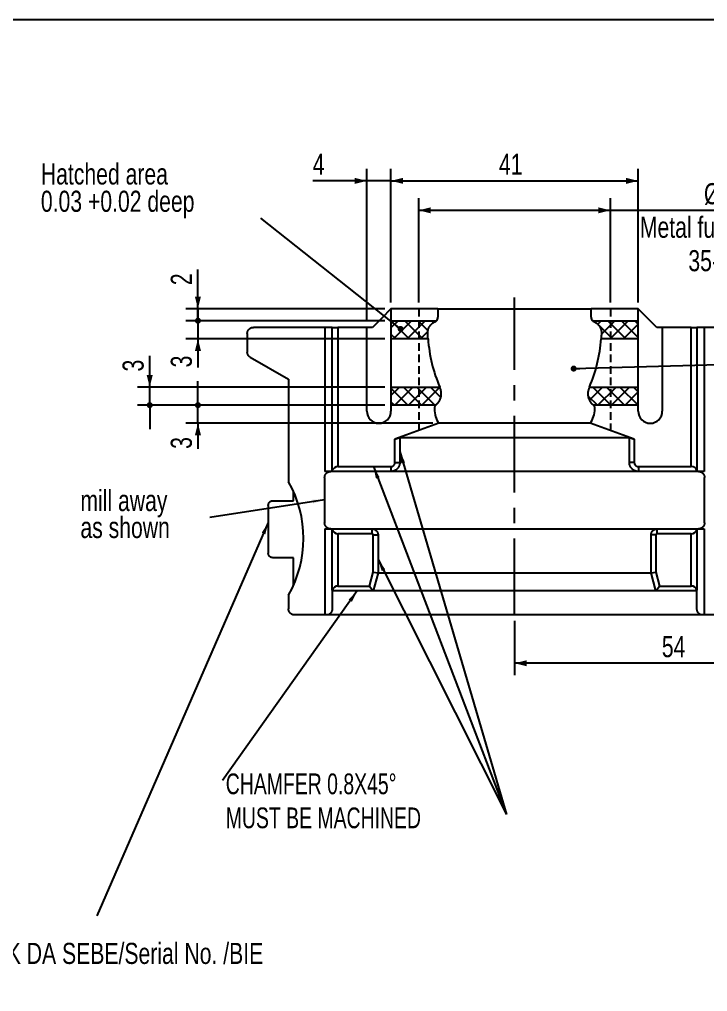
# Model space of a CAD drawing. Header units: millimetres. Extents: x 8 to 586, y 8 to 412.
# Drawn here: x 384.6 to 498.7, y 250.8 to 412 of the extents above; entities that cross this region are included whole.
import ezdxf

# ---------------------------------------------------------------- set-up
doc = ezdxf.new("R2010")
doc.units = ezdxf.units.MM
doc.linetypes.add('CENTERX2', pattern=[20.32, 12.7, -2.54, 2.54, -2.54])
doc.linetypes.add('HIDDEN', pattern=[1.905, 1.27, -0.635])
for name, color, linetype in [('CENTERLINE', 4, 'CENTERX2'), ('DETAIL', 3, 'Continuous'), ('DIMENSIONS', 2, 'Continuous'), ('HATCH', 3, 'Continuous'), ('HIDDEN', 3, 'HIDDEN'), ('TEXT', 2, 'Continuous')]:
    doc.layers.add(name, color=color, linetype=linetype)
doc.layers.add('OUTLINE', color=7, linetype='Continuous', lineweight=25)
doc.styles.add('SLDTEXTSTYLE0', font='TXT', dxfattribs={"width": 0.7})
doc.styles.add('SLDTEXTSTYLE1', font='TXT', dxfattribs={"width": 0.75})
doc.dimstyles.new('SLDDIMSTYLE0', dxfattribs={"dimtxt": 0.18, "dimasz": 2, "dimexe": 0, "dimexo": 0.0625, "dimgap": 0, "dimtad": 0, "dimtih": 1, "dimtoh": 1, "dimdec": 0, "dimrnd": 1e-09, "dimzin": 0, "dimdsep": 46, "dimtxsty": 'Standard', "dimsah": 1, "dimcen": 0.09, "dimadec": 0, "dimazin": 0, "dimtfac": 2, "dimtdec": 0, "dimtofl": 0, "dimtmove": 0, "dimatfit": 3, "dimfxl": 0, "dimfrac": 2, "dimtolj": 1, "dimtzin": 0, "dimarcsym": 0})
doc.dimstyles.new('SLDDIMSTYLE1', dxfattribs={"dimtxt": 3.5, "dimasz": 2, "dimexe": 0, "dimexo": 0.0625, "dimgap": 0.875, "dimtad": 1, "dimrnd": 1e-09, "dimzin": 12, "dimdsep": 46, "dimtxsty": 'SLDTEXTSTYLE1', "dimsah": 1, "dimcen": 0.09, "dimadec": 0, "dimazin": 3, "dimtfac": 1, "dimtofl": 0, "dimtmove": 0, "dimatfit": 3, "dimfxl": 0, "dimfrac": 2, "dimtolj": 1, "dimtzin": 12, "dimarcsym": 0})
doc.dimstyles.new('SLDDIMSTYLE10', dxfattribs={"dimtxt": 0.18, "dimasz": 1, "dimexe": 0, "dimexo": 0.0625, "dimgap": 0, "dimtad": 0, "dimtih": 1, "dimtoh": 1, "dimdec": 0, "dimrnd": 1e-09, "dimzin": 0, "dimdsep": 46, "dimtxsty": 'Standard', "dimblk1": 'DOT', "dimblk2": 'DOT', "dimsah": 1, "dimcen": 0.09, "dimadec": 0, "dimazin": 0, "dimtfac": 1, "dimtdec": 0, "dimtofl": 0, "dimtmove": 0, "dimatfit": 3, "dimldrblk": 'DOT', "dimfxl": 0, "dimfrac": 2, "dimtolj": 1, "dimtzin": 0, "dimarcsym": 0})
doc.dimstyles.new('SLDDIMSTYLE12', dxfattribs={"dimtxt": 3.5, "dimasz": 1, "dimexe": 0, "dimexo": 0.0625, "dimgap": 0.875, "dimtad": 1, "dimrnd": 1e-09, "dimzin": 12, "dimdsep": 46, "dimtxsty": 'SLDTEXTSTYLE1', "dimblk1": 'DOT', "dimsah": 1, "dimcen": 0.09, "dimadec": 0, "dimazin": 3, "dimtfac": 1, "dimtmove": 0, "dimatfit": 0, "dimldrblk": 'DOT', "dimfxl": 0, "dimfrac": 2, "dimtolj": 1, "dimtzin": 12, "dimarcsym": 0})
doc.dimstyles.new('SLDDIMSTYLE15', dxfattribs={"dimtxt": 3.5, "dimasz": 2, "dimexe": 0, "dimexo": 0.0625, "dimgap": 0.875, "dimtad": 1, "dimrnd": 1e-09, "dimzin": 12, "dimdsep": 46, "dimtxsty": 'SLDTEXTSTYLE1', "dimblk2": 'DOT', "dimsah": 1, "dimcen": 0.09, "dimadec": 0, "dimazin": 3, "dimtfac": 1, "dimtmove": 0, "dimatfit": 0, "dimfxl": 0, "dimfrac": 2, "dimtolj": 1, "dimtzin": 12, "dimarcsym": 0})
doc.dimstyles.new('SLDDIMSTYLE20', dxfattribs={"dimtxt": 3.5, "dimasz": 2, "dimexe": 0, "dimexo": 0.0625, "dimgap": 0.875, "dimtad": 1, "dimrnd": 1e-09, "dimzin": 12, "dimdsep": 46, "dimtxsty": 'SLDTEXTSTYLE1', "dimsah": 1, "dimcen": 0.09, "dimadec": 0, "dimazin": 3, "dimtfac": 1, "dimtmove": 0, "dimatfit": 0, "dimfxl": 0, "dimfrac": 2, "dimtolj": 1, "dimtzin": 12, "dimarcsym": 0})

# ---------------------------------------------------------------- blocks, each defined once
blk = doc.blocks.new('SW_NOTE_0')
at = {"layer": 'TEXT', "color": 0, "char_height": 3.4396, "attachment_point": 1, "style": 'SLDTEXTSTYLE0'}
for s, insert in [('CHAMFER 0.8X45°', (-46.57, 6.79)), ('MUST BE MACHINED', (-46.57, 1.15))]:
    blk.add_mtext(s, dxfattribs=dict(at, insert=insert))
blk = doc.blocks.new('_D_27')
at = {"layer": 'DIMENSIONS'}
for p, q in [((450.76, 365.03), (450.76, 382.34)), ((482.56, 365.03), (482.56, 382.34)), ((450.76, 380.34), (482.56, 380.34)), ((482.56, 380.34), (523.02, 380.34))]:
    blk.add_line(p, q, dxfattribs=at)
for points in [[(450.76, 380.34), (452.76, 379.84), (452.76, 380.84)], [(482.56, 380.34), (480.56, 380.84), (480.56, 379.84)]]:
    blk.add_solid(points, dxfattribs=at)
at = {"layer": 'DIMENSIONS', "char_height": 3.5, "attachment_point": 1, "style": 'SLDTEXTSTYLE1'}
for s, insert in [('%%c', (498.07, 384.85)), ('31,8', (503.34, 384.9)), ('Metal full cavity', (487.44, 379.29)), ('35-40Hrc', (495.48, 373.74))]:
    blk.add_mtext(s, dxfattribs=dict(at, insert=insert))
blk = doc.blocks.new('_D_30')
at = {"layer": 'DIMENSIONS'}
for p, q in [((466.66, 312.23), (466.66, 303.22)), ((520.66, 308.3), (520.66, 303.22)), ((520.66, 305.22), (466.66, 305.22))]:
    blk.add_line(p, q, dxfattribs=at)
for points in [[(466.66, 305.22), (468.66, 304.72), (468.66, 305.72)], [(520.66, 305.22), (518.66, 305.72), (518.66, 304.72)]]:
    blk.add_solid(points, dxfattribs=at)
at = {"layer": 'DIMENSIONS', "insert": (491.08, 309.73), "char_height": 3.5, "attachment_point": 1, "style": 'SLDTEXTSTYLE1'}
blk.add_mtext('54', dxfattribs=at)
blk = doc.blocks.new('_Dot')
at = {"color": 0, "linetype": 'ByBlock', "lineweight": -2}
blk.add_line((-0.5, 0), (-1, 0), dxfattribs=at)
at = {"color": 0, "linetype": 'ByBlock', "const_width": 0.5}
blk.add_lwpolyline([(-0.25, 0, 1), (0.25, 0, 1)], format="xyb", close=True, dxfattribs=at)
blk = doc.blocks.new('_D_31')
at = {"layer": 'DIMENSIONS'}
for p, q in [((414.16, 364.03), (414.16, 370.52)), ((445.16, 364.03), (412.16, 364.03)), ((414.16, 364.03), (414.16, 362.03)), ((445.16, 362.03), (412.16, 362.03)), ((414.16, 362.03), (414.16, 358.03))]:
    blk.add_line(p, q, dxfattribs=at)
blk.add_solid([(414.16, 364.03), (414.66, 366.03), (413.66, 366.03)], dxfattribs=at)
at = {"layer": 'DIMENSIONS', "rotation": 90.0000000000004}
blk.add_blockref('_Dot', (414.16, 362.03), dxfattribs=at)
at = {"layer": 'DIMENSIONS', "insert": (409.65, 367.93), "char_height": 3.5, "attachment_point": 1, "rotation": 90, "style": 'SLDTEXTSTYLE1'}
blk.add_mtext('2', dxfattribs=at)
blk = doc.blocks.new('_D_32')
at = {"layer": 'DIMENSIONS'}
for p, q in [((414.16, 362.03), (414.16, 366.03)), ((445.16, 362.03), (412.16, 362.03)), ((414.16, 362.03), (414.16, 359.03)), ((445.16, 359.03), (412.16, 359.03)), ((414.16, 359.03), (414.16, 354.29))]:
    blk.add_line(p, q, dxfattribs=at)
blk.add_solid([(414.16, 359.03), (413.66, 357.03), (414.66, 357.03)], dxfattribs=at)
at = {"layer": 'DIMENSIONS', "rotation": 270.0000000000004}
blk.add_blockref('_Dot', (414.16, 362.03), dxfattribs=at)
at = {"layer": 'DIMENSIONS', "insert": (409.65, 354.29), "char_height": 3.5, "attachment_point": 1, "rotation": 90, "style": 'SLDTEXTSTYLE1'}
blk.add_mtext('3', dxfattribs=at)
blk = doc.blocks.new('_D_33')
at = {"layer": 'DIMENSIONS'}
for p, q in [((414.16, 348.03), (414.16, 352.03)), ((445.16, 348.03), (412.16, 348.03)), ((414.16, 345.03), (414.16, 348.03)), ((453.13, 345.03), (412.16, 345.03)), ((414.16, 345.03), (414.16, 340.78))]:
    blk.add_line(p, q, dxfattribs=at)
blk.add_solid([(414.16, 345.03), (413.66, 343.03), (414.66, 343.03)], dxfattribs=at)
at = {"layer": 'DIMENSIONS', "rotation": 270.0000000000004}
blk.add_blockref('_Dot', (414.16, 348.03), dxfattribs=at)
at = {"layer": 'DIMENSIONS', "insert": (409.65, 340.78), "char_height": 3.5, "attachment_point": 1, "rotation": 90, "style": 'SLDTEXTSTYLE1'}
blk.add_mtext('3', dxfattribs=at)
blk = doc.blocks.new('_D_34')
at = {"layer": 'DIMENSIONS'}
for p, q in [((406.16, 351.03), (406.16, 356.19)), ((445.16, 351.03), (404.16, 351.03)), ((406.16, 348.03), (406.16, 351.03)), ((445.16, 348.03), (404.16, 348.03)), ((406.16, 348.03), (406.16, 344.03))]:
    blk.add_line(p, q, dxfattribs=at)
blk.add_solid([(406.16, 351.03), (406.66, 353.03), (405.66, 353.03)], dxfattribs=at)
at = {"layer": 'DIMENSIONS', "rotation": 90.00000000000044}
blk.add_blockref('_Dot', (406.16, 348.03), dxfattribs=at)
at = {"layer": 'DIMENSIONS', "insert": (401.65, 353.61), "char_height": 3.5, "attachment_point": 1, "rotation": 90, "style": 'SLDTEXTSTYLE1'}
blk.add_mtext('3', dxfattribs=at)
blk = doc.blocks.new('_D_35')
at = {"layer": 'DIMENSIONS'}
for p, q in [((446.16, 365.03), (446.16, 387.23)), ((487.16, 365.03), (487.16, 387.23)), ((446.16, 385.23), (487.16, 385.23))]:
    blk.add_line(p, q, dxfattribs=at)
for points in [[(446.16, 385.23), (448.16, 384.73), (448.16, 385.73)], [(487.16, 385.23), (485.16, 385.73), (485.16, 384.73)]]:
    blk.add_solid(points, dxfattribs=at)
at = {"layer": 'DIMENSIONS', "insert": (464.08, 389.74), "char_height": 3.5, "attachment_point": 1, "style": 'SLDTEXTSTYLE1'}
blk.add_mtext('41', dxfattribs=at)
blk = doc.blocks.new('_D_36')
at = {"layer": 'DIMENSIONS'}
for p, q in [((442.16, 361.93), (442.16, 387.23)), ((446.16, 365.03), (446.16, 387.23)), ((442.16, 385.23), (433.2, 385.23)), ((446.16, 385.23), (442.16, 385.23)), ((446.16, 385.23), (450.16, 385.23))]:
    blk.add_line(p, q, dxfattribs=at)
for points in [[(442.16, 385.23), (440.16, 385.73), (440.16, 384.73)], [(446.16, 385.23), (448.16, 384.73), (448.16, 385.73)]]:
    blk.add_solid(points, dxfattribs=at)
at = {"layer": 'DIMENSIONS', "insert": (433.2, 389.74), "char_height": 3.5, "attachment_point": 1, "style": 'SLDTEXTSTYLE1'}
blk.add_mtext('4', dxfattribs=at)
blk = doc.blocks.new('SW_NOTE_0_7')
at = {"layer": 'TEXT', "color": 0, "char_height": 3.5, "attachment_point": 1, "style": 'SLDTEXTSTYLE1'}
for s, insert in [('mill away', (-21.45, 4.54)), ('as shown', (-21.45, 0.07))]:
    blk.add_mtext(s, dxfattribs=dict(at, insert=insert))
blk = doc.blocks.new('SW_NOTE_0_8')
at = {"layer": 'TEXT', "color": 0, "char_height": 3.5, "attachment_point": 1, "style": 'SLDTEXTSTYLE1'}
for s, insert in [('Stamp:', (-55.53, 0.04)), ('26-600 dia 25.4 500ml YAK DA SEBE/Serial No. /BIE', (-55.53, -4.48)), ('both halves', (-55.53, -9.01))]:
    blk.add_mtext(s, dxfattribs=dict(at, insert=insert))
blk = doc.blocks.new('SW_NOTE_0_9')
at = {"layer": 'TEXT', "color": 0, "char_height": 3.5, "attachment_point": 1, "style": 'SLDTEXTSTYLE1'}
for s, insert in [('Hatched area', (-36.46, 9.09)), ('0.03 +0.02 deep', (-36.46, 4.56))]:
    blk.add_mtext(s, dxfattribs=dict(at, insert=insert))

msp = doc.modelspace()

# ---------------------------------------------------------------- hatches: boundary and pattern name
at = {"layer": 'HATCH'}
h = msp.add_hatch(dxfattribs=at)
h.set_pattern_fill('NET', color=256, scale=0.5, angle=45, style=0)
edge = h.paths.add_edge_path(flags=0)
edge.add_line((446.16286, 359.02659), (452.3141, 359.02659))
edge.add_spline(control_points=[(452.3141, 359.02659), (452.30291, 359.18115), (452.28339, 359.49071), (452.26962, 359.80115), (452.26417, 359.95659)], knot_values=[0, 0, 0, 0, 0.5, 1, 1, 1, 1], weights=[1, 1, 1, 1, 1], degree=3, periodic=0)
edge.add_spline(control_points=[(452.26417, 359.95659), (452.25713, 360.15766), (452.28042, 360.3578), (452.38549, 360.74441), (452.46761, 360.93028), (452.68178, 361.26747), (452.81591, 361.42153), (453.11983, 361.67978), (453.29391, 361.78747), (453.47724, 361.86579)], knot_values=[0, 0, 0, 0, 0.25, 0.25, 0.5, 0.5, 0.75, 0.75, 1, 1, 1, 1], weights=[1, 1, 1, 1, 1, 1, 1, 1, 1, 1], degree=3, periodic=0)
edge.add_arc((453.16295, 362.60147), 0.8, 293.1325418, 314.0613306)
edge.add_line((453.7193, 362.02659), (446.16286, 362.02659))
edge.add_line((446.16286, 362.02659), (446.16286, 359.02659))
h = msp.add_hatch(dxfattribs=at)
h.set_pattern_fill('NET', color=256, scale=0.5, angle=45, style=0)
edge = h.paths.add_edge_path(flags=0)
edge.add_spline(control_points=[(479.84848, 361.86579), (480.03174, 361.7875), (480.20564, 361.67993), (480.50927, 361.42205), (480.64354, 361.26793), (480.85746, 360.93148), (480.93976, 360.74584), (481.04533, 360.35805), (481.06852, 360.15566), (481.06155, 359.95659)], knot_values=[0, 0, 0, 0, 0.25, 0.25, 0.5, 0.5, 0.75, 0.75, 1, 1, 1, 1], weights=[1, 1, 1, 1, 1, 1, 1, 1, 1, 1], degree=3, periodic=0)
edge.add_spline(control_points=[(481.06155, 359.95659), (481.05613, 359.80175), (481.04239, 359.49191), (481.02285, 359.18175), (481.01162, 359.02659)], knot_values=[0, 0, 0, 0, 0.5, 1, 1, 1, 1], weights=[1, 1, 1, 1, 1], degree=3, periodic=0)
edge.add_line((481.01162, 359.02659), (487.16286, 359.02659))
edge.add_line((487.16286, 359.02659), (487.16286, 362.02659))
edge.add_line((487.16286, 362.02659), (479.60642, 362.02659))
edge.add_arc((480.16277, 362.60147), 0.8, 225.9386694, 246.8674582)
h = msp.add_hatch(dxfattribs=at)
h.set_pattern_fill('NET', color=256, scale=0.5, angle=45, style=0)
edge = h.paths.add_edge_path(flags=0)
edge.add_line((454.25188, 351.02659), (446.16286, 351.02659))
edge.add_line((446.16286, 351.02659), (446.16286, 348.02659))
edge.add_line((446.16286, 348.02659), (453.58082, 348.02659))
edge.add_spline(control_points=[(453.58082, 348.02659), (453.7903, 348.18853), (453.97115, 348.38337), (454.26349, 348.82726), (454.37226, 349.07406), (454.503, 349.58348), (454.52624, 349.85281), (454.48469, 350.37712), (454.41933, 350.63939), (454.31465, 350.88066)], knot_values=[0, 0, 0, 0, 0.25, 0.25, 0.5, 0.5, 0.75, 0.75, 1, 1, 1, 1], weights=[1, 1, 1, 1, 1, 1, 1, 1, 1, 1], degree=3, periodic=0)
edge.add_spline(control_points=[(454.31465, 350.88066), (454.30938, 350.89281), (454.30412, 350.90496), (454.29887, 350.91712), (454.29361, 350.92927), (454.28837, 350.94143), (454.28314, 350.9536), (454.27268, 350.97791), (454.26226, 351.00224), (454.25188, 351.02659)], knot_values=[0, 0, 0, 0, 0.000039724, 0.000039724, 0.000039724, 0.000079449, 0.000079449, 0.000079449, 0.000158855, 0.000158855, 0.000158855, 0.000158855], weights=[1, 1, 1, 1, 1, 1, 1, 1, 1, 1], degree=3, periodic=0)
h = msp.add_hatch(dxfattribs=at)
h.set_pattern_fill('NET', color=256, scale=0.5, angle=45, style=0)
edge = h.paths.add_edge_path(flags=0)
edge.add_line((479.7449, 348.02659), (487.16286, 348.02659))
edge.add_line((487.16286, 348.02659), (487.16286, 351.02659))
edge.add_line((487.16286, 351.02659), (479.07384, 351.02659))
edge.add_spline(control_points=[(479.07384, 351.02659), (479.06865, 351.01441), (479.06344, 351.00223), (479.05823, 350.99006), (479.05302, 350.97788), (479.04779, 350.96571), (479.04256, 350.95355), (479.03211, 350.92924), (479.02161, 350.90494), (479.01108, 350.88066)], knot_values=[0, 0, 0, 0, 0.00003973, 0.00003973, 0.00003973, 0.000079459, 0.000079459, 0.000079459, 0.000158855, 0.000158855, 0.000158855, 0.000158855], weights=[1, 1, 1, 1, 1, 1, 1, 1, 1, 1], degree=3, periodic=0)
edge.add_spline(control_points=[(479.01108, 350.88066), (478.9585, 350.75949), (478.9155, 350.63244), (478.85191, 350.37677), (478.83076, 350.24707), (478.80984, 349.98391), (478.81033, 349.84972), (478.83306, 349.58711), (478.8551, 349.45756), (478.92057, 349.20199), (478.96452, 349.07518), (479.07121, 348.83397), (479.13406, 348.71857), (479.35109, 348.38795), (479.53503, 348.18883), (479.7449, 348.02659)], knot_values=[0, 0, 0, 0, 0.125, 0.125, 0.25, 0.25, 0.375, 0.375, 0.5, 0.5, 0.625, 0.625, 0.75, 0.75, 1, 1, 1, 1], weights=[1, 1, 1, 1, 1, 1, 1, 1, 1, 1, 1, 1, 1, 1, 1, 1], degree=3, periodic=0)

# ---------------------------------------------------------------- linework, layer by layer
at = {"layer": 'CENTERLINE'}
msp.add_line((466.66286, 313.22659), (466.66286, 365.90999), dxfattribs=at)
at = {"layer": 'DETAIL'}
for p, q in [((436.42338, 337.16861), (436.42338, 360.92659)), ((437.36307, 360.92659), (437.36307, 337.82659)), ((495.96265, 337.8449), (495.96265, 360.92659)), ((496.90235, 360.92659), (496.90235, 337.21343)), ((446.12844, 337.82659), (446.12844, 337.02659)), ((446.82899, 338.52659), (447.62834, 338.52659)), ((486.51286, 338.52659), (485.69531, 338.52659)), ((487.19516, 337.8449), (487.19516, 337.02659)), ((436.42338, 317.36861), (436.42338, 327.36457)), ((496.90235, 327.36457), (496.90235, 317.36861)), ((437.36307, 326.70659), (437.36307, 318.02659)), ((443.22651, 326.50659), (444.02605, 326.50659)), ((490.09921, 326.50659), (489.29968, 326.50659)), ((495.96265, 318.02659), (495.96265, 326.70659))]:
    msp.add_line(p, q, dxfattribs=at)
at = {"layer": 'HIDDEN'}
for p, q in [((450.76286, 364.02659), (450.76286, 343.80252)), ((482.56286, 364.02659), (482.56286, 343.80252))]:
    msp.add_line(p, q, dxfattribs=at)
at = {"layer": 'OUTLINE'}
for p, q in [((8, 412), (586, 412)), ((446.16286, 364.02659), (446.16286, 362.02659)), ((453.96286, 364.02659), (446.16286, 364.02659)), ((453.96286, 364.02659), (453.96286, 362.60147)), ((453.96286, 364.02659), (479.36286, 364.02659)), ((479.36286, 362.60147), (479.36286, 364.02659)), ((487.16286, 364.02659), (479.36286, 364.02659)), ((487.16286, 362.02659), (487.16286, 364.02659)), ((446.16286, 362.02659), (453.7192, 362.02659)), ((446.16286, 362.02659), (446.16286, 359.02659)), ((479.60642, 362.02659), (479.60652, 362.02659)), ((479.60652, 362.02659), (487.16286, 362.02659)), ((487.16286, 359.02659), (487.16286, 362.02659)), ((422.343, 359.92659), (422.343, 356.82992)), ((435.20698, 360.92659), (423.34716, 360.92659)), ((435.20698, 360.92659), (435.20698, 337.02659)), ((436.42338, 360.92659), (435.20698, 360.92659)), ((436.42338, 360.92659), (437.36307, 360.92659)), ((442.16286, 360.92659), (437.36307, 360.92659)), ((442.16286, 347.02659), (442.16286, 360.92659)), ((443.08406, 360.92659), (442.16286, 360.92659)), ((491.16286, 360.92659), (490.24167, 360.92659)), ((491.16286, 360.92659), (491.16286, 347.02659)), ((495.96265, 360.92659), (491.16286, 360.92659)), ((495.96265, 360.92659), (496.90235, 360.92659)), ((498.11874, 360.92659), (496.90235, 360.92659)), ((498.11874, 360.92659), (498.11874, 337.02659)), ((509.97856, 360.92659), (498.11874, 360.92659)), ((452.31402, 359.02659), (446.16286, 359.02659)), ((446.16286, 359.02659), (446.16286, 351.02659)), ((452.3141, 359.02659), (452.31402, 359.02659)), ((481.01171, 359.02659), (481.01162, 359.02659)), ((487.16286, 359.02659), (481.01171, 359.02659)), ((487.16286, 351.02659), (487.16286, 359.02659)), ((422.84506, 355.9639), (429.17566, 352.32659)), ((429.17566, 352.32659), (429.17566, 335.32485)), ((446.16286, 351.02659), (454.25178, 351.02659)), ((446.16286, 351.02659), (446.16286, 348.02659)), ((454.25178, 351.02659), (454.25188, 351.02659)), ((454.31465, 350.88066), (454.25188, 351.02659)), ((479.07384, 351.02659), (479.01108, 350.88066)), ((479.07384, 351.02659), (479.07394, 351.02659)), ((479.07394, 351.02659), (487.16286, 351.02659)), ((487.16286, 348.02659), (487.16286, 351.02659)), ((446.16286, 348.02659), (446.16286, 347.02659)), ((453.58073, 348.02659), (446.16286, 348.02659)), ((453.36286, 347.6129), (453.36286, 347.37659)), ((453.58082, 348.02659), (453.58073, 348.02659)), ((479.74499, 348.02659), (479.7449, 348.02659)), ((487.16286, 348.02659), (479.74499, 348.02659)), ((479.96286, 347.37659), (479.96286, 347.6129)), ((487.16286, 347.02659), (487.16286, 348.02659)), ((454.12597, 345.02659), (446.82899, 342.37071)), ((479.19976, 345.02659), (454.12597, 345.02659)), ((486.51286, 342.36484), (479.19976, 345.02659)), ((446.82899, 342.37071), (447.62834, 342.65602)), ((446.82899, 338.52659), (446.82899, 342.37071)), ((447.62834, 342.65602), (447.62834, 338.52659)), ((447.62834, 342.65602), (485.69531, 342.65602)), ((485.69531, 338.52659), (485.69531, 342.65602)), ((485.69531, 342.65602), (486.51286, 342.36484)), ((486.51286, 342.36484), (486.51286, 338.52659)), ((436.37169, 337.02659), (435.20698, 337.02659)), ((436.37169, 337.02659), (436.42338, 337.16861)), ((446.12844, 337.02659), (436.37169, 337.02659)), ((437.36307, 337.82659), (446.12844, 337.82659)), ((487.19516, 337.02659), (446.12844, 337.02659)), ((487.19516, 337.8449), (495.96265, 337.8449)), ((496.97321, 337.02659), (487.19516, 337.02659)), ((496.90235, 337.21343), (496.97321, 337.02659)), ((498.11874, 337.02659), (496.97321, 337.02659)), ((435.16584, 336.02659), (435.16584, 328.50659)), ((498.15989, 328.50659), (498.15989, 336.02659)), ((426.6021, 332.17659), (426.82682, 332.17659)), ((426.82682, 332.17659), (429.98044, 332.17659)), ((429.98044, 332.17659), (429.98044, 333.74333)), ((425.82682, 331.41026), (425.82682, 323.49293)), ((435.20698, 327.50659), (435.20698, 313.22659)), ((435.20698, 327.50659), (436.37169, 327.50659)), ((436.42338, 327.36457), (436.37169, 327.50659)), ((436.37169, 327.50659), (443.0264, 327.50659)), ((443.0264, 326.70659), (443.0264, 327.50659)), ((443.0264, 327.50659), (490.29933, 327.50659)), ((490.29932, 326.70659), (490.29933, 327.50659)), ((490.29933, 327.50659), (496.95404, 327.50659)), ((496.95404, 327.50659), (496.90235, 327.36457)), ((496.95404, 327.50659), (498.11874, 327.50659)), ((498.11874, 327.50659), (498.11874, 313.22659)), ((443.0264, 326.70659), (437.36307, 326.70659)), ((443.22651, 320.33191), (443.22651, 326.50659)), ((444.02605, 326.50659), (444.02605, 320.23006)), ((489.29968, 320.23006), (489.29968, 326.50659)), ((490.09921, 326.50659), (490.09921, 320.33191)), ((495.96265, 326.70659), (490.29932, 326.70659)), ((426.82682, 322.72659), (426.6021, 322.72659)), ((429.98044, 322.72659), (426.82682, 322.72659)), ((429.98044, 318.10985), (429.98044, 322.72659)), ((442.60845, 318.02659), (443.22651, 320.33191)), ((443.22651, 320.33191), (444.02605, 320.23006)), ((444.02608, 320.22659), (443.22865, 317.25212)), ((444.02605, 320.23006), (444.02608, 320.22659)), ((444.02608, 320.22659), (489.29965, 320.22659)), ((489.29965, 320.22659), (489.29968, 320.23006)), ((490.09708, 317.25212), (489.29965, 320.22659)), ((489.29968, 320.23006), (490.09921, 320.33191)), ((490.09921, 320.33191), (490.71727, 318.02659)), ((437.36307, 318.02659), (442.60845, 318.02659)), ((442.60845, 318.02659), (443.22865, 317.25212)), ((490.09708, 317.25212), (490.71727, 318.02659)), ((490.71727, 318.02659), (495.96265, 318.02659)), ((429.17566, 316.52833), (429.17566, 314.22659)), ((436.42021, 317.35991), (436.42338, 317.36861)), ((436.42021, 317.35991), (436.42021, 314.22659)), ((443.22266, 317.22659), (436.42344, 317.22659)), ((490.10306, 317.22659), (443.22266, 317.22659)), ((496.90228, 317.22659), (490.10306, 317.22659)), ((496.90235, 317.36861), (496.90551, 317.35991)), ((496.90551, 314.22659), (496.90551, 317.35991)), ((435.20698, 313.22659), (430.1815, 313.22659)), ((435.56009, 313.22659), (435.20698, 313.22659)), ((497.76564, 313.22659), (435.56009, 313.22659)), ((498.11874, 313.22659), (497.76564, 313.22659)), ((503.14423, 313.22659), (498.11874, 313.22659))]:
    msp.add_line(p, q, dxfattribs=at)
at = {"layer": 'OUTLINE', "flags": 128}
for points in [[(446.16286, 364.00222), (444.6244, 362.46545), (443.08406, 360.92659)], [(490.24167, 360.92659), (489.8646, 361.30332), (487.16286, 364.00222)]]:
    msp.add_lwpolyline(points, dxfattribs=at)
at = {"layer": 'OUTLINE'}
for centre, radius, start, end in [((453.16286, 362.60147), 0.8, 314.0611258, 0), ((480.16286, 362.60147), 0.8, 180, 225.9388742), ((477.24877, 360.83162), 25, 184.1404137, 203.0915199), ((456.07695, 360.83162), 25, 336.9084801, 355.8595863), ((444.16286, 347.02659), 2, 180, 0), ((453.86286, 347.6129), 0.5, 127.1172635, 180), ((457.36286, 347.37659), 4, 180, 215.9798006), ((452.11286, 349.92537), 2.4, 307.1172635, 307.7061035), ((475.96286, 347.37659), 4, 324.0201994, 0), ((481.21286, 349.92537), 2.4, 232.2938965, 232.8827365), ((479.46286, 347.6129), 0.5, 0, 52.8827365), ((489.16286, 347.02659), 2, 180, 0), ((437.36307, 336.82659), 1, 90, 160), ((412.66286, 325.92659), 19, 330.3536252, 29.6463748), ((437.36307, 327.70659), 1, 200, 270), ((495.96265, 327.70659), 1, 270, 340), ((437.36307, 317.02659), 1, 90, 160), ((495.96265, 317.02659), 1, 20, 90), ((466.66286, 318.02659), 30.25, 181.2628491, 181.515437), ((466.66286, 318.02659), 30.25, 358.484563, 358.7371509)]:
    msp.add_arc(centre, radius, start, end, dxfattribs=at)
for centre, major_axis, ratio, start_param, end_param in [((495.96265, 336.8852), (1, 0), 0.959697733, 0.34906585, 1.570796327), ((466.66286, 311.31793), (0, 25.03707), 0.963433044, 1.331503121, 1.332552348), ((466.66286, 311.31793), (0, 25.03707), 0.963433044, 4.950632959, 4.951682187)]:
    msp.add_ellipse(centre, major_axis=major_axis, ratio=ratio, start_param=start_param, end_param=end_param, dxfattribs=at)
for points, knots in [([(452.26417, 359.95659), (452.26362, 359.97879), (452.26167, 360.05709), (452.26762, 360.19179), (452.28863, 360.35937), (452.32364, 360.52463), (452.37228, 360.6862), (452.43469, 360.84296), (452.5101, 360.99411), (452.59781, 361.13848), (452.69719, 361.27483), (452.80797, 361.4021), (452.92917, 361.51976), (453.05969, 361.62701), (453.19549, 361.72036), (453.33459, 361.80097), (453.42969, 361.84418), (453.47724, 361.86579)], [0, 0, 0, 0, 0.027720479, 0.097757666, 0.168045139, 0.238332612, 0.3083698, 0.378406977, 0.448694439, 0.518981901, 0.589019079, 0.659056483, 0.72934417, 0.799631859, 0.869669265, 0.934834632, 1, 1, 1, 1]), ([(453.47724, 361.86579), (453.50433, 361.8784), (453.55674, 361.9028), (453.62907, 361.94968), (453.68218, 361.99159), (453.711, 362.01877), (453.7193, 362.02659)], [0, 0, 0, 0, 0.3065305982, 0.5931276259, 0.8829244454, 1, 1, 1, 1]), ([(479.60642, 362.02659), (479.62205, 362.01221), (479.66538, 361.97233), (479.74502, 361.91531), (479.81376, 361.88241), (479.84848, 361.86579)], [0, 0, 0, 0, 0.218115368, 0.60505731, 1, 1, 1, 1]), ([(479.84848, 361.86579), (479.88984, 361.84715), (479.97254, 361.80986), (480.10086, 361.73822), (480.23282, 361.65145), (480.36552, 361.54691), (480.48912, 361.43177), (480.6025, 361.30681), (480.70467, 361.17253), (480.79533, 361.02999), (480.87385, 360.88043), (480.94489, 360.71203), (481.00369, 360.52421), (481.04307, 360.32729), (481.06313, 360.13737), (481.06208, 360.01685), (481.06155, 359.95659)], [0, 0, 0, 0, 0.056602803, 0.113205605, 0.183245557, 0.253535808, 0.323826057, 0.393866007, 0.463905488, 0.534195265, 0.604485042, 0.674524521, 0.762089265, 0.849654009, 0.924827005, 1, 1, 1, 1]), ([(422.343, 359.92659), (422.34548, 359.97948), (422.35044, 360.08525), (422.38559, 360.22481), (422.43226, 360.34367), (422.48482, 360.44282), (422.548, 360.53564), (422.62148, 360.62068), (422.70394, 360.69711), (422.79447, 360.76408), (422.89219, 360.82031), (422.99564, 360.86551), (423.10672, 360.89975), (423.22437, 360.92222), (423.30623, 360.92513), (423.34716, 360.92659)], [0, 0, 0, 0, 0.100773419, 0.201547334, 0.272653809, 0.343986513, 0.41509413, 0.486360381, 0.557852788, 0.629120453, 0.700659056, 0.772424544, 0.843964244, 0.921982038, 1, 1, 1, 1]), ([(452.3141, 359.02659), (452.30362, 359.18145), (452.28264, 359.49121), (452.27033, 359.80145), (452.26417, 359.95659)], [0, 0, 0, 0, 0.499913245, 1, 1, 1, 1]), ([(481.06155, 359.95659), (481.05539, 359.8015), (481.04308, 359.49127), (481.02211, 359.1815), (481.01162, 359.02659)], [0, 0, 0, 0, 0.499913245, 1, 1, 1, 1]), ([(422.84506, 355.9639), (422.82609, 355.9753), (422.77484, 356.00612), (422.69695, 356.06534), (422.61451, 356.14305), (422.54141, 356.22951), (422.47885, 356.32366), (422.42716, 356.42407), (422.3826, 356.54192), (422.34983, 356.67776), (422.34528, 356.7792), (422.343, 356.82992)], [0, 0, 0, 0, 0.063349753, 0.171178497, 0.279352737, 0.387179291, 0.494600129, 0.602365404, 0.709784514, 0.854892559, 1, 1, 1, 1]), ([(453.58082, 348.02659), (453.63973, 348.07482), (453.75768, 348.17139), (453.91612, 348.33661), (454.04685, 348.49928), (454.15194, 348.65581), (454.23596, 348.80191), (454.31448, 348.96361), (454.38426, 349.14168), (454.44211, 349.33595), (454.48363, 349.53436), (454.50835, 349.73532), (454.51563, 349.93766), (454.5059, 350.14013), (454.47948, 350.34112), (454.4375, 350.53211), (454.3832, 350.71264), (454.3375, 350.82466), (454.31465, 350.88066)], [0, 0, 0, 0, 0.0719507096, 0.1440654635, 0.2160161715, 0.2690851063, 0.3222196099, 0.3752885443, 0.4389680192, 0.5028750593, 0.5667820985, 0.6304615721, 0.6941410516, 0.7580480972, 0.8219551432, 0.8856346231, 0.9428173115, 1, 1, 1, 1]), ([(479.01108, 350.88066), (478.99077, 350.83125), (478.94486, 350.71954), (478.88994, 350.53908), (478.84639, 350.34115), (478.8197, 350.1402), (478.80988, 349.93797), (478.81757, 349.73564), (478.84221, 349.53444), (478.88348, 349.33598), (478.94116, 349.14189), (479.01539, 348.95351), (479.10524, 348.77181), (479.20986, 348.5982), (479.32199, 348.44327), (479.43847, 348.30634), (479.55643, 348.186), (479.65981, 348.09373), (479.72438, 348.04278), (479.7449, 348.02659)], [0, 0, 0, 0, 0.050508437, 0.114187313, 0.178093754, 0.242000195, 0.30567907, 0.369357565, 0.433263623, 0.497169682, 0.560848179, 0.624526654, 0.688432688, 0.752338725, 0.816017202, 0.869083366, 0.92221509, 0.975281255, 1, 1, 1, 1]), ([(435.16584, 336.02659), (435.16706, 336.06407), (435.16949, 336.13883), (435.1893, 336.24953), (435.22037, 336.3572), (435.26342, 336.46074), (435.31802, 336.55866), (435.3831, 336.64992), (435.45796, 336.73358), (435.542, 336.80826), (435.63388, 336.87332), (435.73262, 336.92803), (435.83724, 336.97131), (435.94625, 337.00264), (436.05903, 337.02283), (436.13545, 337.02533), (436.17413, 337.02659)], [0, 0, 0, 0, 0.071286101, 0.142184539, 0.213310485, 0.284210365, 0.355094037, 0.426202907, 0.497089148, 0.568284681, 0.63970486, 0.710903073, 0.782666436, 0.854656346, 0.926421402, 1, 1, 1, 1]), ([(446.12844, 337.82659), (446.15907, 337.82776), (446.22031, 337.8301), (446.31062, 337.84871), (446.39763, 337.87814), (446.47999, 337.91883), (446.55629, 337.96976), (446.62529, 338.03029), (446.68583, 338.09928), (446.73686, 338.17556), (446.7775, 338.25785), (446.80687, 338.34479), (446.82555, 338.43488), (446.82784, 338.49605), (446.82899, 338.52659)], [0, 0, 0, 0, 0.083548207, 0.167017121, 0.250562407, 0.333688086, 0.416969708, 0.500226591, 0.583481287, 0.666782109, 0.750002176, 0.833186441, 0.916701519, 1, 1, 1, 1]), ([(447.62834, 338.52659), (447.62747, 338.48779), (447.62572, 338.40996), (447.61157, 338.29355), (447.58886, 338.17784), (447.55675, 338.06359), (447.51849, 337.95975), (447.47614, 337.86595), (447.4314, 337.78149), (447.38043, 337.69862), (447.32316, 337.61786), (447.25955, 337.53975), (447.17908, 337.45354), (447.07648, 337.36072), (446.98345, 337.2927), (446.91934, 337.25192), (446.89072, 337.2346), (446.86136, 337.21772), (446.83125, 337.2013), (446.8004, 337.18539), (446.7688, 337.17001), (446.73647, 337.15521), (446.69722, 337.13836), (446.64576, 337.11813), (446.57643, 337.09429), (446.48982, 337.06964), (446.38542, 337.04738), (446.26301, 337.03019), (446.17515, 337.02784), (446.12844, 337.02659)], [0, 0, 0, 0, 0.049391713, 0.099093351, 0.149105008, 0.199426777, 0.250058751, 0.28987328, 0.330416278, 0.371687777, 0.413687808, 0.456416399, 0.499873581, 0.563771354, 0.632320701, 0.646339319, 0.660537652, 0.6749157, 0.689473465, 0.704210948, 0.719128148, 0.734225067, 0.749501705, 0.77352267, 0.804636601, 0.842842561, 0.888139394, 0.940525734, 1, 1, 1, 1]), ([(487.19516, 337.02659), (487.14872, 337.02783), (487.06133, 337.03015), (486.93949, 337.04717), (486.83973, 337.06833), (486.76008, 337.09051), (486.71046, 337.10687), (486.68085, 337.11751), (486.66744, 337.12248), (486.65482, 337.12729), (486.64299, 337.13192), (486.63193, 337.13635), (486.5916, 337.15288), (486.52401, 337.18375), (486.43275, 337.2335), (486.34835, 337.28724), (486.27078, 337.34409), (486.1999, 337.40321), (486.11896, 337.47943), (486.0316, 337.57607), (485.94319, 337.69623), (485.86893, 337.82116), (485.80689, 337.9527), (485.75744, 338.09062), (485.7217, 338.2346), (485.69942, 338.38028), (485.69668, 338.47795), (485.69531, 338.52659)], [0, 0, 0, 0, 0.059134877, 0.1112802, 0.156434443, 0.188961791, 0.216554054, 0.222965391, 0.229038121, 0.234772245, 0.240167761, 0.24522467, 0.249942972, 0.295685613, 0.339782673, 0.382234106, 0.42303987, 0.462199928, 0.499714242, 0.564579967, 0.627813281, 0.689414239, 0.749382898, 0.81277185, 0.875670889, 0.938080207, 1, 1, 1, 1]), ([(486.51286, 338.52659), (486.514, 338.49676), (486.51628, 338.43712), (486.53446, 338.34917), (486.56318, 338.26445), (486.60289, 338.18428), (486.65258, 338.11004), (486.71161, 338.04291), (486.77888, 337.98403), (486.85322, 337.93442), (486.9334, 337.89492), (487.0181, 337.86638), (487.10584, 337.84824), (487.16542, 337.84601), (487.19516, 337.8449)], [0, 0, 0, 0, 0.083553575, 0.167017978, 0.250561906, 0.333685984, 0.416966908, 0.50022584, 0.583470689, 0.666772537, 0.750002498, 0.833177516, 0.916696913, 1, 1, 1, 1]), ([(497.15159, 337.02659), (497.18978, 337.02535), (497.26665, 337.02285), (497.37028, 337.00439), (497.46197, 336.97931), (497.54208, 336.94989), (497.62035, 336.9134), (497.69492, 336.87046), (497.76498, 336.82178), (497.83049, 336.76763), (497.8919, 336.70739), (497.94762, 336.64238), (497.99712, 336.57355), (498.04049, 336.5012), (498.07799, 336.4245), (498.11127, 336.33841), (498.13776, 336.24303), (498.15629, 336.1368), (498.15866, 336.06407), (498.15989, 336.02659)], [0, 0, 0, 0, 0.072619101, 0.146180228, 0.199589363, 0.253371016, 0.308331019, 0.363699785, 0.416893199, 0.470459791, 0.525208371, 0.580367535, 0.63316334, 0.686329983, 0.740670609, 0.795418674, 0.861699134, 0.928727805, 1, 1, 1, 1]), ([(425.82759, 331.41026), (425.82736, 331.41803), (425.82632, 331.45406), (425.83232, 331.51871), (425.84658, 331.60377), (425.87116, 331.68864), (425.90587, 331.77164), (425.94726, 331.84373), (425.99217, 331.90487), (426.03791, 331.95605), (426.09054, 332.00427), (426.15791, 332.05425), (426.24397, 332.10279), (426.35154, 332.14396), (426.45157, 332.16582), (426.5358, 332.17523), (426.57994, 332.17614), (426.6021, 332.17659)], [0, 0, 0, 0, 0.0211407836, 0.0981220345, 0.1786174501, 0.2595527514, 0.3420374396, 0.4251508213, 0.4835888079, 0.5423376269, 0.6022055953, 0.6625372801, 0.7456705566, 0.8307064434, 0.9138983644, 0.9567532498, 1, 1, 1, 1]), ([(436.17413, 327.50659), (436.17039, 327.5066), (436.1286, 327.50675), (436.04863, 327.51233), (435.936, 327.53276), (435.82632, 327.56561), (435.72118, 327.61085), (435.62176, 327.66751), (435.52945, 327.7348), (435.44569, 327.81218), (435.37125, 327.89825), (435.30823, 327.99021), (435.25708, 328.08645), (435.2169, 328.18606), (435.1879, 328.2903), (435.16937, 328.39779), (435.16701, 328.47036), (435.16584, 328.50659)], [0, 0, 0, 0, 0.007126739, 0.079526288, 0.152156422, 0.224554736, 0.296916702, 0.369510827, 0.441870148, 0.51383284, 0.586027439, 0.657987261, 0.725517429, 0.793047107, 0.861962249, 0.931085634, 1, 1, 1, 1]), ([(443.0264, 327.50659), (443.06873, 327.50504), (443.15064, 327.50205), (443.26752, 327.47916), (443.37318, 327.44655), (443.45308, 327.412), (443.511, 327.38165), (443.55066, 327.35843), (443.5875, 327.33457), (443.6216, 327.31036), (443.65305, 327.28603), (443.68195, 327.26184), (443.70841, 327.23798), (443.74971, 327.19807), (443.80305, 327.13897), (443.86321, 327.05675), (443.91404, 326.97009), (443.95995, 326.87036), (443.99675, 326.75737), (444.02151, 326.63214), (444.02455, 326.54816), (444.02605, 326.50659)], [0, 0, 0, 0, 0.0808577781, 0.1564616526, 0.2268103393, 0.2919026437, 0.3224861032, 0.351753971, 0.3797062167, 0.4063428114, 0.4316637275, 0.4556689389, 0.4783584209, 0.4997321507, 0.5654141307, 0.6301991227, 0.6940871154, 0.7570780985, 0.8396453709, 0.9206193622, 1, 1, 1, 1]), ([(489.29968, 326.50659), (489.30118, 326.54816), (489.30421, 326.63213), (489.32897, 326.75734), (489.36576, 326.87033), (489.41167, 326.97006), (489.45103, 327.03716), (489.48254, 327.08346), (489.50257, 327.11084), (489.52361, 327.13764), (489.54565, 327.16384), (489.56869, 327.18937), (489.60644, 327.22843), (489.66504, 327.28173), (489.75261, 327.34647), (489.84952, 327.40201), (489.9525, 327.44653), (490.05817, 327.47916), (490.17507, 327.50205), (490.25699, 327.50504), (490.29933, 327.50659)], [0, 0, 0, 0, 0.079374866, 0.160345766, 0.242912626, 0.305905058, 0.369796007, 0.39130083, 0.412905602, 0.434610322, 0.456414991, 0.478319611, 0.500324182, 0.560218479, 0.629463814, 0.708056465, 0.773154596, 0.843512042, 0.919127605, 1, 1, 1, 1]), ([(498.15989, 328.50659), (498.15849, 328.46639), (498.15591, 328.39207), (498.13646, 328.28476), (498.11029, 328.19206), (498.0777, 328.10821), (498.04094, 328.03284), (497.99741, 327.95997), (497.94794, 327.89124), (497.89325, 327.82739), (497.83363, 327.76844), (497.76852, 327.71405), (497.69906, 327.66539), (497.62616, 327.62294), (497.55004, 327.58668), (497.47023, 327.55651), (497.37719, 327.53028), (497.27069, 327.51063), (497.19147, 327.50794), (497.15159, 327.50659)], [0, 0, 0, 0, 0.076427933, 0.141324776, 0.206923777, 0.259418297, 0.312280153, 0.366297732, 0.420713222, 0.473207125, 0.526063092, 0.580056415, 0.634440762, 0.687231125, 0.740383893, 0.794675583, 0.849359186, 0.924163709, 1, 1, 1, 1]), ([(443.22651, 326.50659), (443.22577, 326.51964), (443.22427, 326.54588), (443.21235, 326.58372), (443.19378, 326.61857), (443.16868, 326.64904), (443.13821, 326.67404), (443.10339, 326.6925), (443.06566, 326.70436), (443.03947, 326.70585), (443.0264, 326.70659)], [0, 0, 0, 0, 0.124552504, 0.250557932, 0.375617333, 0.500223623, 0.625473779, 0.750001936, 0.875174799, 1, 1, 1, 1]), ([(490.29932, 326.70659), (490.28632, 326.70585), (490.26015, 326.70436), (490.22235, 326.69252), (490.18748, 326.67401), (490.15694, 326.64894), (490.13187, 326.61847), (490.11335, 326.58364), (490.10145, 326.54589), (490.09996, 326.51968), (490.09921, 326.50659)], [0, 0, 0, 0, 0.124145236, 0.24988666, 0.375043118, 0.499784578, 0.625144672, 0.749786944, 0.875063852, 1, 1, 1, 1]), ([(426.6021, 322.72659), (426.5596, 322.72821), (426.49516, 322.73066), (426.41362, 322.74562), (426.3354, 322.76552), (426.24476, 322.80001), (426.15934, 322.84801), (426.09223, 322.89761), (426.03988, 322.94514), (425.99334, 322.99677), (425.94824, 323.05798), (425.90713, 323.12922), (425.87234, 323.21118), (425.84707, 323.29692), (425.83248, 323.38297), (425.8264, 323.44857), (425.82738, 323.4846), (425.82761, 323.49293)], [0, 0, 0, 0, 0.083140694, 0.126032994, 0.169285344, 0.252342729, 0.3374559, 0.39574947, 0.454498385, 0.514493019, 0.57484373, 0.655161674, 0.736097077, 0.818736961, 0.901874312, 0.977331843, 1, 1, 1, 1]), ([(430.1815, 313.22659), (430.14047, 313.22805), (430.05843, 313.23097), (429.94024, 313.25352), (429.8284, 313.288), (429.72401, 313.33372), (429.62542, 313.39066), (429.53415, 313.45855), (429.4511, 313.53608), (429.37733, 313.62227), (429.31416, 313.71623), (429.26187, 313.81646), (429.21639, 313.93487), (429.18272, 314.07214), (429.17802, 314.17511), (429.17566, 314.22659)], [0, 0, 0, 0, 0.078127195, 0.156254146, 0.228408774, 0.300794117, 0.372947147, 0.444895439, 0.517074705, 0.589020943, 0.660588221, 0.732385483, 0.803951138, 0.901975872, 1, 1, 1, 1]), ([(436.42021, 314.22659), (436.41979, 314.204), (436.41893, 314.15807), (436.41168, 314.08622), (436.39947, 314.01314), (436.38315, 313.94596), (436.36524, 313.88765), (436.34048, 313.81972), (436.31097, 313.75454), (436.27736, 313.6924), (436.23767, 313.62777), (436.18564, 313.55644), (436.12075, 313.48355), (436.05668, 313.42393), (435.99437, 313.37521), (435.93407, 313.33552), (435.87321, 313.30216), (435.7908, 313.26583), (435.68642, 313.23387), (435.60226, 313.22902), (435.56009, 313.22659)], [0, 0, 0, 0, 0.023518189, 0.047835573, 0.077482718, 0.107971513, 0.133427601, 0.159087247, 0.211403261, 0.245838603, 0.280280421, 0.349841473, 0.420813216, 0.49205456, 0.554725134, 0.617398868, 0.680431882, 0.743466134, 0.87144804, 1, 1, 1, 1]), ([(497.76564, 313.22659), (497.72706, 313.22863), (497.64977, 313.23273), (497.53373, 313.26523), (497.43723, 313.30871), (497.3603, 313.35538), (497.2967, 313.40106), (497.2276, 313.46068), (497.16449, 313.52777), (497.11328, 313.59272), (497.07334, 313.6507), (497.03445, 313.71635), (497.00027, 313.78521), (496.97109, 313.85652), (496.94712, 313.92861), (496.92997, 313.99672), (496.91887, 314.0565), (496.9118, 314.10742), (496.90658, 314.16439), (496.90587, 314.20568), (496.90551, 314.22659)], [0, 0, 0, 0, 0.117577457, 0.235598676, 0.355049327, 0.415057379, 0.475063318, 0.554660863, 0.634555412, 0.679604292, 0.724768877, 0.770440909, 0.816392668, 0.851124942, 0.886211685, 0.921010181, 0.938903544, 0.957002292, 0.978221276, 1, 1, 1, 1])]:
    msp.add_open_spline(points, degree=3, knots=knots, dxfattribs=at)

# ---------------------------------------------------------------- block references
at = {"layer": 'TEXT'}
for name, p in [('SW_NOTE_0_9', (424.57248, 379.03365)), ('SW_NOTE_0_7', (416.11691, 329.42192)), ('SW_NOTE_0', (465.33893, 280.15015)), ('SW_NOTE_0_8', (397.39387, 263.33046))]:
    msp.add_blockref(name, p, dxfattribs=at)

# ---------------------------------------------------------------- dimensions: what is measured, and where the dimension line sits
at = {"layer": 'DIMENSIONS'}
for base, p1, p2, dimstyle, picture, middle in [((442.16286, 385.23319), (446.16286, 364.02659), (442.16286, 360.92659), 'SLDDIMSTYLE20', '_D_36', (434.49327, 385.23319)), ((487.16286, 385.23319), (446.16286, 364.02659), (487.16286, 364.02659), 'SLDDIMSTYLE1', '_D_35', (466.66286, 385.23319)), ((466.66286, 307.99975), (520.66286, 325.92659), (466.66286, 313.22659), 'SLDDIMSTYLE1', '_D_30', (493.66286, 307.99975))]:
    dim = msp.add_linear_dim(base=base, p1=p1, p2=p2, dimstyle=dimstyle, dxfattribs=at)
    dim.commit()
    dim.dimension.update_dxf_attribs({"geometry": picture, "text_midpoint": middle, "dimtype": 160})
dim = msp.add_linear_dim(base=(482.56286, 369.22542), p1=(450.76286, 364.02659), p2=(482.56286, 364.02659), text='%%c<>', dimstyle='SLDDIMSTYLE1', dxfattribs=at)
dim.commit()
dim.dimension.update_dxf_attribs({"geometry": '_D_27', "text_midpoint": (505.23031, 369.22542), "dimtype": 160})
for base, p1, p2, dimstyle, picture, middle in [((414.16286, 362.02659), (446.16286, 364.02659), (446.16286, 362.02659), 'SLDDIMSTYLE15', '_D_31', (414.16286, 369.22542)), ((414.16286, 359.02659), (446.16286, 362.02659), (446.16286, 359.02659), 'SLDDIMSTYLE12', '_D_32', (414.16286, 355.58005)), ((406.16286, 351.02659), (446.16286, 348.02659), (446.16286, 351.02659), 'SLDDIMSTYLE12', '_D_34', (406.16286, 354.89837)), ((414.16286, 348.02659), (454.12597, 345.02659), (446.16286, 348.02659), 'SLDDIMSTYLE15', '_D_33', (414.16286, 342.07037))]:
    dim = msp.add_linear_dim(base=base, p1=p1, p2=p2, angle=90, dimstyle=dimstyle, dxfattribs=at)
    dim.commit()
    dim.dimension.update_dxf_attribs({"geometry": picture, "text_midpoint": middle, "dimtype": 160})

# ---------------------------------------------------------------- leaders
at = {"layer": 'TEXT'}
for points, dimstyle in [([(447.76288, 360.66643), (424.57248, 379.03365)], 'SLDDIMSTYLE10'), ([(476.4643, 354.09136), (524.029, 355.41599), (532.029, 355.41599)], 'SLDDIMSTYLE10'), ([(447.62834, 340.35423), (465.33893, 280.15015)], 'SLDDIMSTYLE0'), ([(443.26482, 337.82659), (465.33893, 280.15015)], 'SLDDIMSTYLE0'), ([(435.16584, 332.35), (416.11691, 329.42192)], 'SLDDIMSTYLE0'), ([(425.82682, 328.56866), (397.39387, 263.33046)], 'SLDDIMSTYLE0'), ([(444.02605, 322.43116), (465.33893, 280.15015)], 'SLDDIMSTYLE0'), ([(440.58173, 317.22659), (418.22304, 285.7874)], 'SLDDIMSTYLE0')]:
    msp.add_leader(points, dimstyle=dimstyle, dxfattribs=at)

doc.saveas('drawing.dxf')
